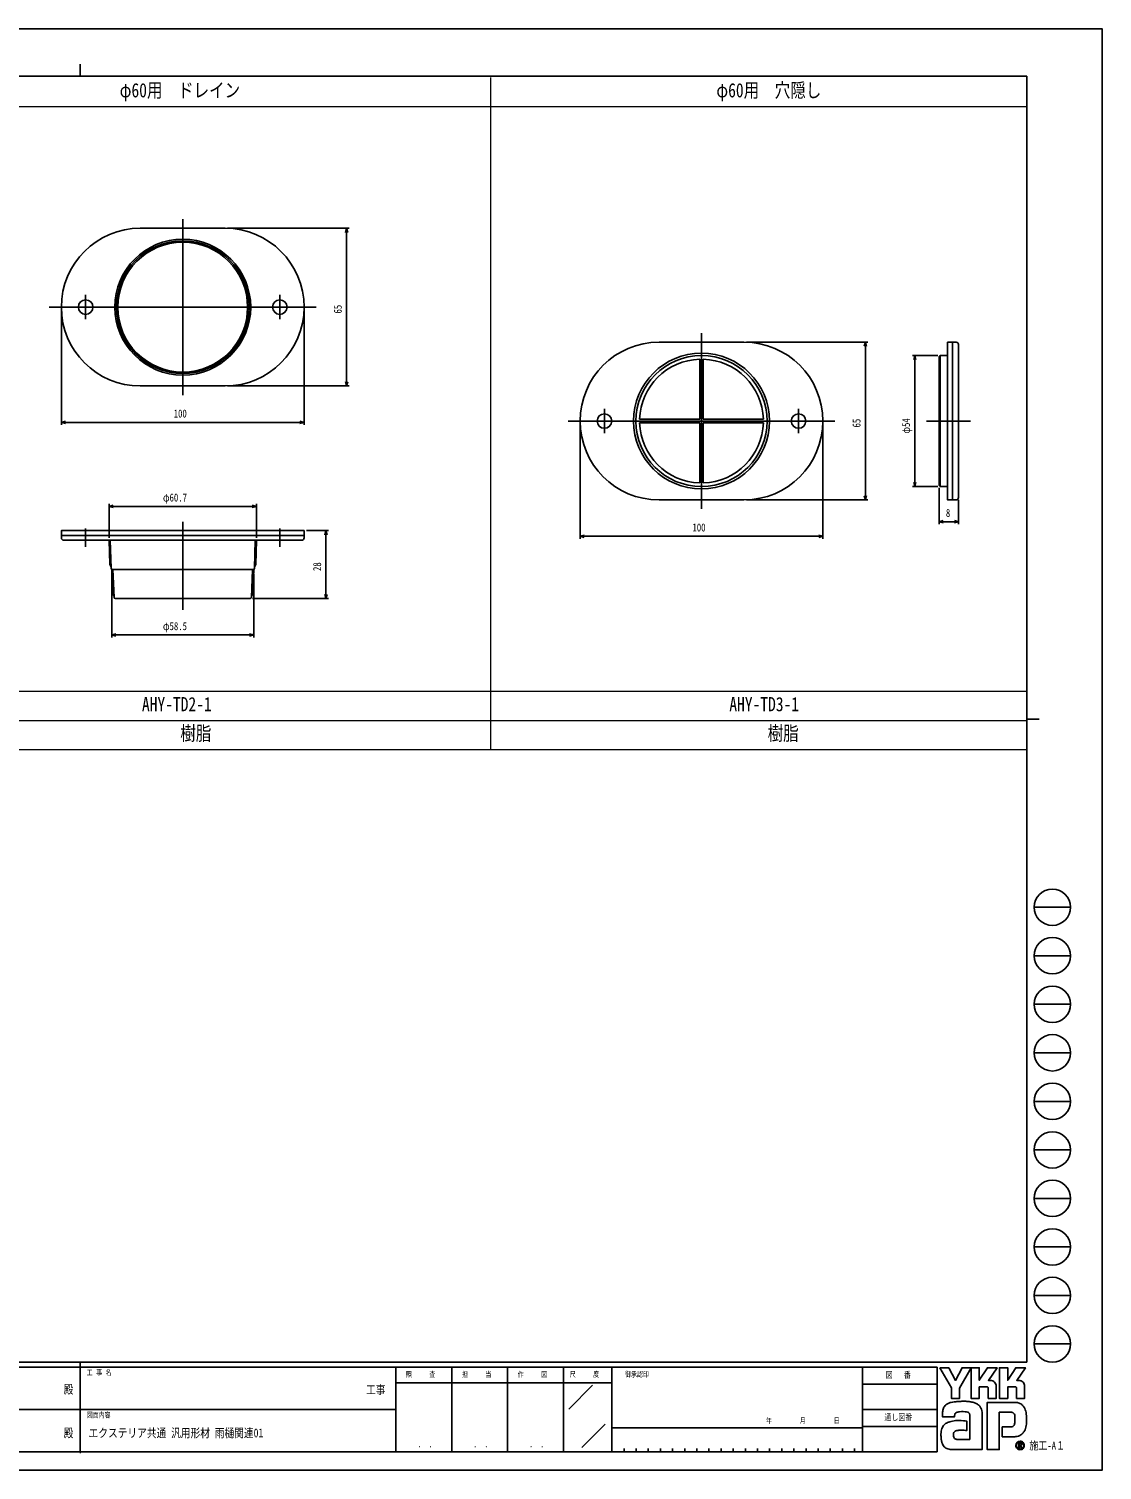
# Model space of a CAD drawing. Units: millimetres on the paper. Extents: x -420 to 420, y -297 to 297.
# Drawn here: x -22 to 420, y -297 to 297 of the extents above; entities that cross this region are included whole.
import ezdxf
from ezdxf.enums import TextEntityAlignment as Align

# ---------------------------------------------------------------- set-up
doc = ezdxf.new("R2010")
doc.units = ezdxf.units.MM
doc.header["$PDMODE"] = 32
doc.header["$PDSIZE"] = 0.5
doc.layers.add('0-1_TABLE1', color=7, linetype='Continuous', lineweight=18)
for name, color, linetype in [('0-2_USER1', 3, 'Continuous'), ('0-3_YKK_12', 2, 'Continuous'), ('0-4_YKK_13', 4, 'Continuous'), ('0-5_YKK_D', 6, 'Continuous'), ('0-6_YKK_ZWAK', 7, 'Continuous')]:
    doc.layers.add(name, color=color, linetype=linetype)
doc.styles.add('ＭＳ ゴシック', font='')
doc.styles.get('ＭＳ ゴシック').set_extended_font_data('MS Gothic')

msp = doc.modelspace()

# ---------------------------------------------------------------- linework, layer by layer
at = {"layer": '0-1_TABLE1'}
for p, q in [((168.502, 277), (168.502, 0)), ((-390.498, 265), (389.502, 265)), ((-390.498, 24), (389.502, 24)), ((-390.498, 12), (389.502, 12)), ((-390.498, 0), (389.502, 0))]:
    msp.add_line(p, q, dxfattribs=at)
at = {"layer": '0-3_YKK_12'}
for p, q in [((41.696, 146.086), (41.696, 218.542)), ((1.696, 177.314), (1.696, 187.314)), ((81.696, 177.314), (81.696, 187.314)), ((-13.304, 182.314), (96.696, 182.314)), ((255.425, 99.133), (255.425, 171.59)), ((215.425, 130.361), (215.425, 140.361)), ((295.425, 130.361), (295.425, 140.361)), ((200.425, 135.361), (310.425, 135.361)), ((366.313, 135.361), (348.085, 135.361)), ((1.696, 91.122), (1.696, 83.506)), ((41.696, 57.577), (41.696, 93.888)), ((81.696, 91.122), (81.696, 83.506))]:
    msp.add_line(p, q, dxfattribs=at)
at = {"layer": '0-4_YKK_13'}
for p, q in [((59.196, 214.814), (24.196, 214.814)), ((272.925, 167.861), (237.925, 167.861)), ((361.313, 166.861), (361.313, 103.861)), ((254.675, 160.85), (254.675, 136.111)), ((256.175, 160.85), (256.175, 136.111)), ((353.313, 161.861), (353.813, 162.361)), ((353.313, 108.861), (353.313, 161.861)), ((353.813, 162.361), (356.813, 162.361)), ((353.813, 162.361), (353.813, 108.361)), ((24.196, 149.814), (59.196, 149.814)), ((229.936, 136.111), (254.675, 136.111)), ((229.936, 134.611), (254.675, 134.611)), ((254.675, 134.611), (254.675, 109.872)), ((256.175, 136.111), (280.914, 136.111)), ((256.175, 134.611), (280.914, 134.611)), ((256.175, 134.611), (256.175, 109.872)), ((353.813, 108.361), (353.313, 108.861)), ((356.813, 108.361), (353.813, 108.361)), ((237.925, 102.861), (272.925, 102.861)), ((360.313, 102.861), (358.813, 102.861)), ((-7.304, 86.207), (90.696, 86.207)), ((11.846, 86.207), (12.182, 74.692)), ((71.546, 86.207), (71.21, 74.692)), ((72.046, 86.207), (71.754, 76.207)), ((12.443, 74.267), (12.863, 64.207)), ((70.71, 74.207), (12.681, 74.207)), ((13.426, 62.686), (12.946, 74.207)), ((69.966, 62.686), (70.446, 74.207)), ((70.948, 74.267), (70.529, 64.207)), ((71.754, 76.207), (71.225, 75.207)), ((12.863, 64.207), (13.404, 63.207)), ((69.466, 62.207), (13.925, 62.207)), ((70.529, 64.207), (69.988, 63.207))]:
    msp.add_line(p, q, dxfattribs=at)
for points in [[(358.813, 167.861), (356.813, 167.861), (356.813, 102.861), (358.813, 102.861)], [(358.813, 102.861), (358.813, 167.861), (360.313, 167.861)], [(91.696, 88.207), (91.696, 90.207), (-8.304, 90.207), (-8.304, 88.207)], [(91.696, 87.207), (91.696, 88.207), (-8.304, 88.207), (-8.304, 87.207)], [(11.346, 86.207), (11.638, 76.207), (12.167, 75.207)]]:
    msp.add_lwpolyline(points, dxfattribs=at)
for centre, radius in [((41.696, 182.314), 28), ((41.696, 182.314), 27.332), ((41.696, 182.314), 26.749), ((1.696, 182.314), 3), ((81.696, 182.314), 3), ((255.425, 135.361), 28), ((255.425, 135.361), 27), ((215.425, 135.361), 3), ((295.425, 135.361), 3)]:
    msp.add_circle(centre, radius, dxfattribs=at)
for centre, radius, start, end in [((24.196, 182.314), 32.5, 90, 270), ((59.196, 182.314), 32.5, 270, 90), ((237.925, 135.361), 32.5, 90, 270), ((272.925, 135.361), 32.5, 270, 90), ((360.313, 166.861), 1, 0, 90), ((255.425, 135.361), 25.5, 91.68541, 178.31459), ((255.425, 135.361), 25.5, 1.68541, 88.31459), ((255.425, 135.361), 25.5, 181.68541, 268.31459), ((255.425, 135.361), 25.5, 271.68541, 358.31459), ((360.313, 103.861), 1, 270, 0), ((-7.304, 87.207), 1, 180, 270), ((90.696, 87.207), 1, 270, 0), ((12.681, 74.707), 0.5, 181.67065, 270), ((70.71, 74.707), 0.5, 270, 358.32935), ((13.925, 62.707), 0.5, 182.38594, 270), ((69.466, 62.707), 0.5, 270, 357.61406)]:
    msp.add_arc(centre, radius, start, end, dxfattribs=at)
at = {"layer": '0-5_YKK_D'}
for p, q in [((60.196, 214.814), (110.196, 214.814)), ((109.196, 214.814), (109.196, 213.114)), ((109.196, 213.114), (109.196, 151.514)), ((-8.304, 181.314), (-8.304, 133.814)), ((91.696, 181.314), (91.696, 133.814)), ((273.925, 167.861), (323.925, 167.861)), ((322.925, 167.861), (322.925, 166.161)), ((322.925, 166.161), (322.925, 104.561)), ((352.813, 162.361), (342.313, 162.361)), ((343.313, 162.361), (343.313, 160.661)), ((343.313, 160.661), (343.313, 110.061)), ((60.196, 149.814), (110.196, 149.814)), ((109.196, 149.814), (109.196, 151.514)), ((-8.304, 134.814), (-6.604, 134.814)), ((89.996, 134.814), (-6.604, 134.814)), ((91.696, 134.814), (89.996, 134.814)), ((205.425, 134.361), (205.425, 86.861)), ((305.425, 134.361), (305.425, 86.861)), ((352.813, 108.361), (342.313, 108.361)), ((343.313, 108.361), (343.313, 110.061)), ((353.313, 107.861), (353.313, 92.861)), ((11.346, 87.207), (11.346, 101.207)), ((72.046, 87.207), (72.046, 101.207)), ((273.925, 102.861), (323.925, 102.861)), ((322.925, 102.861), (322.925, 104.561)), ((361.313, 102.861), (361.313, 92.861)), ((11.346, 100.207), (13.046, 100.207)), ((13.046, 100.207), (70.346, 100.207)), ((72.046, 100.207), (70.346, 100.207)), ((92.696, 90.207), (101.696, 90.207)), ((100.696, 90.207), (100.696, 88.507)), ((353.313, 93.861), (355.013, 93.861)), ((359.613, 93.861), (355.013, 93.861)), ((361.313, 93.861), (359.613, 93.861)), ((100.696, 88.507), (100.696, 63.907)), ((205.425, 87.861), (207.125, 87.861)), ((303.725, 87.861), (207.125, 87.861)), ((305.425, 87.861), (303.725, 87.861)), ((12.443, 73.267), (12.443, 46.207)), ((70.946, 72.207), (70.946, 46.207)), ((70.466, 62.207), (101.696, 62.207)), ((100.696, 62.207), (100.696, 63.907)), ((12.443, 47.207), (14.143, 47.207)), ((14.143, 47.207), (69.246, 47.207)), ((70.946, 47.207), (69.246, 47.207))]:
    msp.add_line(p, q, dxfattribs=at)
for points in [[(108.74, 213.114), (109.196, 214.814), (109.651, 213.114)], [(322.47, 166.161), (322.925, 167.861), (323.381, 166.161)], [(342.857, 160.661), (343.313, 162.361), (343.768, 160.661)], [(109.651, 151.514), (109.196, 149.814), (108.74, 151.514)], [(-6.604, 134.359), (-8.304, 134.814), (-6.604, 135.27)], [(89.996, 135.27), (91.696, 134.814), (89.996, 134.359)], [(343.768, 110.061), (343.313, 108.361), (342.857, 110.061)], [(323.381, 104.561), (322.925, 102.861), (322.47, 104.561)], [(13.046, 99.751), (11.346, 100.207), (13.046, 100.662)], [(70.346, 100.662), (72.046, 100.207), (70.346, 99.751)], [(100.24, 88.507), (100.696, 90.207), (101.151, 88.507)], [(355.013, 93.406), (353.313, 93.861), (355.013, 94.317)], [(359.613, 94.317), (361.313, 93.861), (359.613, 93.406)], [(207.125, 87.406), (205.425, 87.861), (207.125, 88.317)], [(303.725, 88.317), (305.425, 87.861), (303.725, 87.406)], [(101.151, 63.907), (100.696, 62.207), (100.24, 63.907)], [(14.143, 46.751), (12.443, 47.207), (14.143, 47.662)], [(69.246, 47.662), (70.946, 47.207), (69.246, 46.751)]]:
    msp.add_lwpolyline(points, dxfattribs=at)
at = {"layer": '0-6_YKK_ZWAK'}
for p, q in [((-0.498, 282.5), (-0.498, 277.5)), ((389.502, 277.5), (-390.498, 277.5)), ((389.502, 277.5), (389.502, -252.5)), ((389.502, 12.5), (394.502, 12.5)), ((392.502, -65), (407.502, -65)), ((392.502, -85), (407.502, -85)), ((392.502, -105), (407.502, -105)), ((392.502, -125), (407.502, -125)), ((392.502, -145), (407.502, -145)), ((392.502, -165), (407.502, -165)), ((392.502, -185), (407.502, -185)), ((392.502, -205), (407.502, -205)), ((392.502, -225), (407.502, -225)), ((392.502, -245), (407.502, -245)), ((389.502, -252.5), (-390.498, -252.5)), ((-0.498, -254.5), (-130.498, -254.5)), ((-0.498, -252.5), (-0.498, -289.5)), ((129.502, -254.5), (-0.498, -254.5)), ((152.502, -254.5), (152.502, -289.5)), ((175.502, -254.5), (175.502, -289.5)), ((198.502, -254.5), (198.502, -289.5)), ((218.502, -254.5), (198.502, -254.5)), ((321.752, -254.5), (218.502, -254.5)), ((218.502, -254.5), (218.502, -289.5)), ((321.752, -254.5), (321.752, -289.5)), ((352.502, -254.5), (321.752, -254.5)), ((352.502, -254.5), (352.502, -289.5)), ((198.502, -261), (129.502, -261)), ((198.502, -261), (218.502, -261)), ((200.71, -271.829), (210.504, -262.036)), ((321.752, -261.5), (352.502, -261.5)), ((-129.748, -272), (-0.498, -272)), ((-0.498, -272), (129.502, -272)), ((321.752, -272), (352.502, -272)), ((206.067, -287.599), (215.689, -277.977)), ((352.502, -279), (321.752, -279)), ((218.502, -279.5), (321.752, -279.5)), ((-130.498, -289.5), (-0.498, -289.5)), ((-0.498, -289.5), (129.502, -289.5)), ((129.502, -289.5), (198.502, -289.5)), ((198.502, -289.5), (218.502, -289.5)), ((218.502, -289.5), (321.752, -289.5)), ((223.502, -288), (223.502, -289.5)), ((228.502, -288), (228.502, -289.5)), ((233.502, -288), (233.502, -289.5)), ((238.502, -288), (238.502, -289.5)), ((243.502, -288), (243.502, -289.5)), ((248.502, -288), (248.502, -289.5)), ((253.502, -288), (253.502, -289.5)), ((258.502, -288), (258.502, -289.5)), ((263.502, -288), (263.502, -289.5)), ((268.502, -288), (268.502, -289.5)), ((273.502, -288), (273.502, -289.5)), ((278.502, -288), (278.502, -289.5)), ((283.502, -288), (283.502, -289.5)), ((288.502, -288), (288.502, -289.5)), ((293.502, -288), (293.502, -289.5)), ((298.502, -288), (298.502, -289.5)), ((303.502, -288), (303.502, -289.5)), ((308.502, -288), (308.502, -289.5)), ((313.502, -288), (313.502, -289.5)), ((318.502, -288), (318.502, -289.5)), ((321.752, -289.5), (352.502, -289.5)), ((386.667, -288.398), (386.667, -288.398)), ((387.916, -285.572), (387.916, -285.572))]:
    msp.add_line(p, q, dxfattribs=at)
for points in [[(-420.5, -297), (420.5, -297), (420.5, 297), (-420.5, 297)], [(353.602, -254.8), (357.283, -254.8), (360.047, -260.01), (362.804, -254.8), (366.488, -254.8), (361.767, -263.199), (361.767, -267.413), (358.41, -267.413), (358.41, -263.086)]]:
    msp.add_lwpolyline(points, close=True, dxfattribs=at)
for points in [[(198.502, -254.5), (129.502, -254.5), (129.502, -289.5)], [(373.055, -262.661), (369.877, -262.661), (369.877, -267.41), (366.491, -267.41), (366.491, -254.8), (369.877, -254.8), (369.877, -259.958), (373.207, -254.8), (377.184, -254.8), (373.616, -260.021), (373.742, -260.021), (373.882, -260.021), (374.025, -260.021), (374.163, -260.021), (374.287, -260.021), (374.386, -260.021), (374.452, -260.021), (374.477, -260.021)], [(384.751, -262.661), (381.577, -262.661), (381.577, -267.413), (378.19, -267.413), (378.19, -254.8), (381.577, -254.8), (381.577, -259.958), (384.903, -254.8), (388.88, -254.8), (385.312, -260.021), (385.44, -260.021), (385.58, -260.021), (385.724, -260.021), (385.861, -260.021), (385.984, -260.021), (386.083, -260.021), (386.149, -260.021), (386.173, -260.021)], [(375.451, -260.221), (375.855, -260.452), (376.197, -260.753), (376.473, -261.112), (376.676, -261.515), (376.801, -261.95), (376.844, -262.404), (376.844, -267.422), (373.541, -267.422), (373.541, -263.141)], [(387.148, -260.221), (387.554, -260.452), (387.897, -260.753), (388.174, -261.112), (388.378, -261.515), (388.505, -261.95), (388.548, -262.404), (388.548, -267.413), (385.237, -267.413), (385.237, -263.141)], [(360.48, -273.231), (360.247, -273.362), (360.066, -273.522), (359.929, -273.708), (359.829, -273.92), (359.761, -274.153), (359.716, -274.407), (359.689, -274.679), (359.673, -274.967), (354.674, -274.979), (354.689, -274.295), (354.717, -273.527)], [(370.771, -271.917), (370.913, -272.49), (370.993, -273.104), (371.018, -273.759), (371.018, -288.5), (358.955, -288.5)], [(362.395, -276.553), (363.341, -276.615), (364.084, -276.699), (364.571, -276.777), (364.745, -276.823), (364.745, -280.647), (364.192, -280.589), (363.586, -280.556), (362.965, -280.543), (362.369, -280.545), (361.837, -280.556), (361.408, -280.571), (361.123, -280.584), (361.019, -280.589), (360.586, -280.668), (360.213, -280.792), (359.9, -280.961), (359.647, -281.177), (359.453, -281.44), (359.318, -281.75), (359.244, -282.11), (359.229, -282.519), (359.276, -282.969), (359.372, -283.341), (359.509, -283.642), (359.683, -283.879), (359.886, -284.059), (360.113, -284.191), (360.359, -284.279), (360.616, -284.332), (365.926, -284.332), (365.926, -274.507), (365.928, -274.313), (365.918, -274.122), (365.893, -273.939), (365.85, -273.765), (365.786, -273.602), (365.699, -273.455), (365.584, -273.324), (365.439, -273.212)], [(365.439, -273.212), (365.127, -273.09), (364.629, -272.987), (363.994, -272.91), (363.271, -272.869), (362.508, -272.873), (361.756, -272.928)], [(382.887, -273.151), (378.119, -273.151), (378.119, -288.5), (373.123, -288.5), (373.123, -269.079), (384.735, -269.079)], [(387.871, -270.451), (388.197, -270.862), (388.441, -271.261), (388.612, -271.622)], [(387.456, -282.097), (386.995, -282.456), (386.514, -282.738), (386.018, -282.948), (385.51, -283.092), (384.993, -283.174), (384.472, -283.201), (379.336, -283.201), (379.336, -279.166), (382.232, -279.166), (382.766, -279.159), (383.236, -279.113), (383.639, -278.995)], [(384.583, -276.1), (384.576, -275.463), (384.546, -274.89), (384.474, -274.386), (384.344, -273.959)], [(387.461, -286.26), (387.458, -286.201), (387.451, -286.145), (387.439, -286.09), (387.422, -286.039), (387.4, -285.99), (387.374, -285.944), (387.343, -285.901), (387.308, -285.861), (387.262, -285.82), (387.21, -285.785), (387.154, -285.754), (387.093, -285.729), (387.028, -285.71), (386.958, -285.696), (386.885, -285.687), (386.808, -285.684), (386.05, -285.684), (386.05, -287.914), (386.279, -287.914), (386.279, -285.912), (386.808, -285.912), (386.862, -285.914), (386.914, -285.919), (386.962, -285.928), (387.006, -285.94), (387.047, -285.956), (387.084, -285.975), (387.117, -285.997), (387.147, -286.022)], [(387.236, -286.26), (387.222, -286.367), (387.184, -286.451), (387.126, -286.516), (387.055, -286.562), (386.974, -286.594), (386.89, -286.614), (386.808, -286.624), (386.733, -286.627), (386.534, -286.627), (386.635, -286.797), (387.289, -287.922), (387.551, -287.922), (386.92, -286.839), (386.979, -286.827), (387.036, -286.812), (387.089, -286.794), (387.14, -286.773), (387.187, -286.749), (387.231, -286.722), (387.271, -286.691), (387.308, -286.658)]]:
    msp.add_lwpolyline(points, dxfattribs=at)
for centre in [(400.002, -65), (400.002, -85), (400.002, -105), (400.002, -125), (400.002, -145), (400.002, -165), (400.002, -185), (400.002, -205), (400.002, -225), (400.002, -245)]:
    msp.add_circle(centre, 7.5, dxfattribs=at)
for centre, radius, start, end in [((374.482, -262.519), 2.498, 78.26798, 90.11215), ((374.517, -262.337), 2.312, 66.19963, 78.22058), ((386.178, -262.523), 2.502, 78.27851, 90.10826), ((386.212, -262.348), 2.323, 66.2483, 78.23226), ((373.072, -263.129), 0.469, 358.57817, 92.1683), ((384.771, -263.127), 0.467, 358.29941, 92.43455), ((363.78, -274.046), 9.079, 171.55622, 176.72493), ((360.704, -273.587), 5.968, 163.48385, 171.57982), ((359.161, -273.129), 4.358, 152.2125, 163.4865), ((358.494, -272.784), 3.607, 138.03852, 152.12015), ((358.493, -272.801), 3.618, 122.60463, 137.83438), ((358.972, -273.575), 4.528, 108.37421, 122.42809), ((359.729, -276.269), 7.325, 100.93159, 107.35499), ((362.205, -288.282), 19.59, 97.86054, 101.37938), ((363.368, -296.358), 27.749, 94.90201, 97.9576), ((361.799, -276.363), 3.398, 102.4979, 112.84632), ((363.447, -297.005), 28.4, 91.6169, 94.94971), ((362.457, -279.199), 6.31, 96.37207, 102.75341), ((363.337, -292.406), 23.8, 87.51794, 91.66439), ((363.646, -285.778), 17.165, 81.92631, 87.59083), ((364.559, -279.523), 10.844, 73.67137, 82.05943), ((365.913, -274.992), 6.115, 60.60528, 73.9085), ((366.467, -273.886), 4.88, 52.17347, 59.90542), ((366.963, -273.245), 4.069, 43.55042, 52.14561), ((367.236, -272.981), 3.69, 34.48659, 43.50182), ((367.238, -272.975), 3.685, 25.58915, 34.43128), ((366.91, -273.129), 4.047, 17.43089, 25.54591), ((382.914, -275.601), 2.45, 77.94572, 90.63794), ((383.127, -274.602), 1.429, 60.20991, 77.92418), ((384.545, -274.421), 5.346, 78.73198, 87.96551), ((384.702, -273.62), 4.529, 69.03034, 78.69541), ((384.848, -273.23), 4.113, 59.39484, 68.9885), ((384.916, -273.111), 3.976, 50.3012, 59.3616), ((384.891, -273.139), 4.013, 42.05209, 50.28551), ((382.909, -274.281), 6.292, 14.76267, 25.00486), ((379.05, -275.333), 10.292, 7.9139, 14.95041), ((358.493, -281.267), 4.255, 142.04688, 153.80771), ((358.347, -281.163), 4.076, 130.60221, 141.94427), ((358.588, -281.451), 4.452, 120.60724, 130.53081), ((359.062, -282.257), 5.387, 112.58838, 120.58162), ((359.699, -283.79), 7.047, 106.61303, 112.59024), ((360.702, -287.161), 10.564, 99.87193, 106.59825), ((361.264, -290.327), 13.78, 94.78469, 99.91711), ((361.538, -293.477), 16.941, 90.80099, 94.81812), ((361.58, -295.823), 19.287, 87.57779, 90.82714), ((383.172, -277.943), 1.151, 293.91672, 314.09376), ((383.265, -274.342), 1.135, 39.8078, 59.75378), ((383.015, -277.804), 1.36, 314.78099, 333.92928), ((383.071, -274.49), 1.379, 22.65544, 39.38165), ((382.005, -277.314), 2.483, 334.00676, 347.34989), ((379.25, -276.676), 5.311, 347.14308, 355.40008), ((373.22, -276.158), 11.363, 355.2339, 0.29193), ((376.915, -276.479), 12.442, 347.15166, 352.97565), ((375.196, -275.893), 14.187, 2.54376, 8.01251), ((373.617, -276.05), 15.768, 352.8937, 357.82206), ((372.986, -276.01), 16.399, 357.76419, 2.60674), ((363.813, -282.349), 9.729, 174.55588, 182.47272), ((369.25, -282.263), 15.165, 181.90948, 187.89042), ((360.898, -282.07), 6.801, 164.97537, 174.56739), ((362.869, -283.161), 8.722, 187.80471, 196.36971), ((359.246, -281.629), 5.09, 153.89178, 164.94341), ((386.67, -286.819), 1.764, 90.09157, 179.92363), ((386.67, -286.816), 1.761, 44.93442, 90.08536), ((384.123, -278.339), 5.024, 311.57033, 318.66243), ((383.541, -277.829), 5.797, 318.67367, 325.29112), ((385.036, -278.943), 3.935, 326.23251, 339.61931), ((381.341, -277.512), 7.897, 339.22498, 347.31457), ((359.5, -284.156), 5.209, 196.3102, 208.20993), ((358.034, -284.936), 3.547, 208.29777, 223.35561), ((357.703, -285.228), 3.107, 223.64205, 239.63663), ((357.977, -284.728), 3.676, 239.8785, 253.65355), ((358.48, -283.001), 5.475, 253.69102, 263.74909), ((358.906, -279.21), 9.29, 263.68487, 270.30455), ((386.659, -286.821), 1.753, 179.86065, 225.14399), ((386.659, -286.813), 1.569, 134.8007, 180.12175), ((386.653, -286.823), 1.562, 179.75513, 225.29722), ((386.668, -286.821), 1.759, 224.94536, 269.98445), ((386.664, -286.837), 1.56, 224.62822, 270.10973), ((386.664, -286.804), 1.566, 89.86602, 135.149), ((386.671, -286.816), 1.577, 45.03108, 90.11509), ((386.665, -286.814), 1.584, 270.09072, 359.90926), ((386.668, -286.812), 1.768, 269.98802, 314.93777), ((386.901, -286.25), 0.335, 358.3894, 42.86139), ((386.907, -286.276), 0.553, 316.37674, 1.6565), ((386.672, -286.817), 1.577, 0.00643, 45.07115), ((386.684, -286.81), 1.747, 359.78949, 45.13288), ((386.68, -286.824), 1.751, 314.92572, 0.23508)]:
    msp.add_arc(centre, radius, start, end, dxfattribs=at)
msp.add_point((-0.498, -289.5), dxfattribs=at)

# ---------------------------------------------------------------- texts
at = {"layer": '0-1_TABLE1', "style": 'ＭＳ ゴシック', "width": 0.8}
for s, p in [('φ60用\u3000ドレイン', (15.715, 267)), ('φ60用\u3000穴隠し', (261.555, 267)), ('AHY-TD2-1', (24.889, 14)), ('AHY-TD3-1', (266.889, 14)), ('樹脂', (40.675, 2)), ('樹脂', (282.675, 2))]:
    msp.add_text(s, height=5.865, dxfattribs=at).set_placement(p, align=Align.BOTTOM_LEFT)
at = {"layer": '0-2_USER1', "style": 'ＭＳ ゴシック', "width": 0.8}
msp.add_text('エクステリア共通 汎用形材 雨樋関連01', height=3.666, dxfattribs=at).set_placement((2.906, -284.58), align=Align.BOTTOM_LEFT)
at = {"layer": '0-5_YKK_D', "style": 'ＭＳ ゴシック', "width": 0.8}
for s, p in [('65', (108.196, 179.674)), ('65', (321.925, 132.721)), ('φ54', (342.313, 130.201)), ('28', (99.696, 73.567))]:
    msp.add_text(s, height=3.299, rotation=90, dxfattribs=at).set_placement(p, align=Align.BOTTOM_LEFT)
for s, p in [(' 100', (36.176, 135.814)), ('φ60.7', (33.536, 101.207)), ('8', (356.113, 94.861)), (' 100', (249.905, 88.861)), ('φ58.5', (33.535, 48.207))]:
    msp.add_text(s, height=3.299, dxfattribs=at).set_placement(p, align=Align.BOTTOM_LEFT)
at = {"layer": '0-6_YKK_ZWAK', "style": 'ＭＳ ゴシック', "width": 0.8}
for s, height, p in [('工 事 名', 2.199, (2.127, -258.5)), ('照     査', 2.199, (133.642, -259.25)), ('担     当', 2.199, (156.722, -259.25)), ('作     図', 2.199, (179.722, -259.25)), ('尺     度', 2.199, (201.142, -259.25)), ('御承認印', 2.199, (223.914, -259.25)), ('図\u3000 番', 2.566, (331.34, -259.75)), ('殿', 3.666, (-7.367, -266.583)), ('工事', 3.666, (117.233, -266.746)), ('図面内容', 2.199, (2.127, -276)), ('年        月        日', 2.199, (281.991, -278.321)), ('通し図番', 2.566, (330.78, -277.25)), ('殿', 3.666, (-7.367, -284.583)), ('施工-A１', 3.299, (390.502, -289.5)), ('． ．', 2.592, (138.5, -288.435)), ('． ．', 2.592, (161.5, -288.435)), ('． ．', 2.592, (184.5, -288.435))]:
    msp.add_text(s, height=height, dxfattribs=at).set_placement(p, align=Align.BOTTOM_LEFT)

doc.saveas('drawing.dxf')
